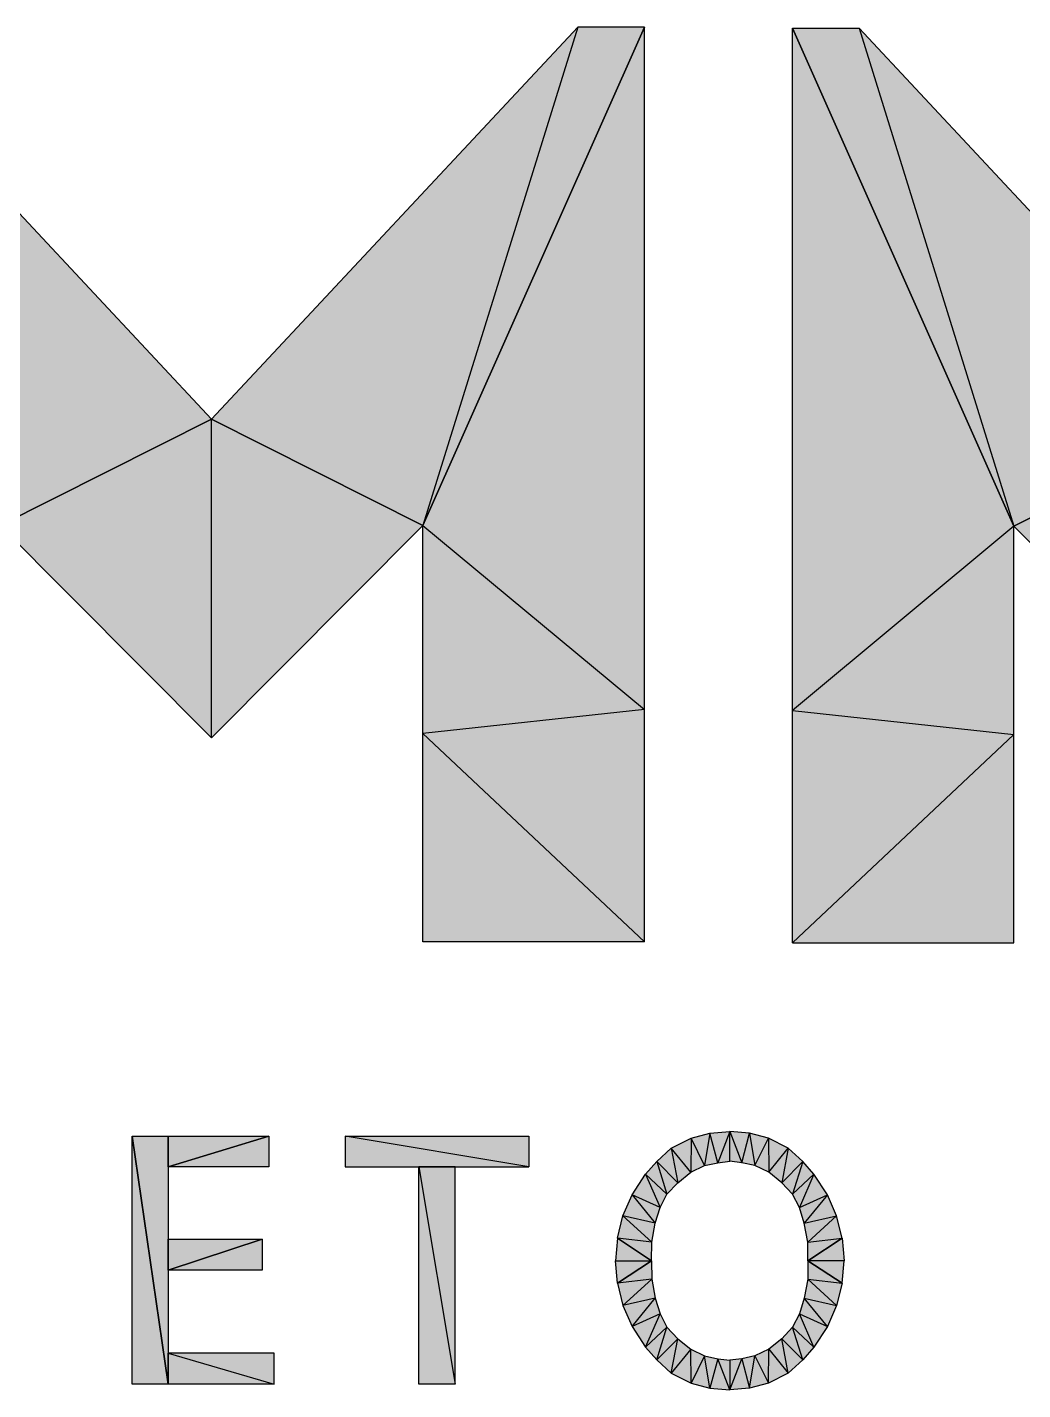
# Model space of a CAD drawing. Extents: x 0 to 119, y 0 to 84.
# Drawn here: x 113.43 to 114.524, y 10.733 to 12.231 of the extents above; entities that cross this region are included whole.
import ezdxf

# ---------------------------------------------------------------- set-up
doc = ezdxf.new("R2010")
doc.units = 0
doc.header["$MEASUREMENT"] = 0
doc.layers.add('35', color=255, linetype='CONTINUOUS')
doc.layers.add('48', color=7, linetype='CONTINUOUS')

msp = doc.modelspace()

# ---------------------------------------------------------------- linework, layer by layer
at = {"layer": '35', "color": 255, "linetype": 'Continuous'}
for points in [[(114.513836, 11.682347), (114.270514, 11.479788), (114.270514, 12.229886), (114.513836, 11.682347)], [(114.270514, 12.229886), (114.343621, 12.229886), (114.513836, 11.682347), (114.270514, 12.229886)], [(114.343621, 12.229886), (114.513836, 11.682347), (114.746131, 11.799129), (114.343621, 12.229886)], [(114.746131, 11.799129), (114.513836, 11.682347), (114.746131, 11.448685), (114.746131, 11.799129)], [(114.270514, 11.479788), (114.513836, 11.453494), (114.513836, 11.682347), (114.270514, 11.479788)], [(114.270514, 11.224642), (114.270514, 11.479788), (114.513836, 11.453494), (114.270514, 11.224642)], [(114.270514, 11.224642), (114.513836, 11.224642), (114.513836, 11.453494), (114.270514, 11.224642)], [(113.544731, 11.012044), (113.584506, 10.739511), (113.544731, 10.739511), (113.544731, 11.012044)], [(113.544731, 11.012044), (113.584506, 11.012044), (113.584506, 10.739511), (113.544731, 11.012044)], [(113.694993, 11.012044), (113.694993, 10.978161), (113.584506, 10.978161), (113.694993, 11.012044)], [(113.584506, 10.978161), (113.584506, 11.012044), (113.694993, 11.012044), (113.584506, 10.978161)], [(113.778962, 11.012044), (113.778962, 10.978161), (113.980784, 10.978161), (113.778962, 11.012044)], [(113.778962, 11.012044), (113.980784, 11.012044), (113.980784, 10.978161), (113.778962, 11.012044)], [(114.158677, 10.972435), (114.137177, 10.998625), (114.15907, 11.00967), (114.158677, 10.972435)], [(114.15907, 11.00967), (114.158677, 10.972435), (114.173818, 10.979803), (114.15907, 11.00967)], [(114.173818, 10.979803), (114.15907, 11.00967), (114.179724, 11.015367), (114.173818, 10.979803)], [(114.179724, 11.015367), (114.173818, 10.979803), (114.188312, 10.982798), (114.179724, 11.015367)], [(114.188312, 10.982798), (114.179724, 11.015367), (114.201546, 11.016956), (114.188312, 10.982798)], [(114.201546, 10.984562), (114.201546, 11.016956), (114.188312, 10.982798), (114.201546, 10.984562)], [(114.201546, 10.984562), (114.201546, 11.016956), (114.214781, 10.982798), (114.201546, 10.984562)], [(114.214781, 10.982798), (114.223369, 11.015367), (114.201546, 11.016956), (114.214781, 10.982798)], [(114.223369, 11.015367), (114.229275, 10.979803), (114.214781, 10.982798), (114.223369, 11.015367)], [(114.229275, 10.979803), (114.244023, 11.00967), (114.223369, 11.015367), (114.229275, 10.979803)], [(114.244023, 11.00967), (114.244416, 10.972435), (114.229275, 10.979803), (114.244023, 11.00967)], [(114.244416, 10.972435), (114.265916, 10.998625), (114.244023, 11.00967), (114.244416, 10.972435)], [(114.144338, 10.96083), (114.121309, 10.984012), (114.137177, 10.998625), (114.144338, 10.96083)], [(114.137177, 10.998625), (114.144338, 10.96083), (114.158677, 10.972435), (114.137177, 10.998625)], [(114.265916, 10.998625), (114.258755, 10.96083), (114.244416, 10.972435), (114.265916, 10.998625)], [(114.258755, 10.96083), (114.281784, 10.984012), (114.265916, 10.998625), (114.258755, 10.96083)], [(114.132567, 10.948053), (114.109151, 10.970288), (114.121309, 10.984012), (114.132567, 10.948053)], [(114.121309, 10.984012), (114.132567, 10.948053), (114.144338, 10.96083), (114.121309, 10.984012)], [(114.281784, 10.984012), (114.270526, 10.948053), (114.258755, 10.96083), (114.281784, 10.984012)], [(114.270526, 10.948053), (114.293942, 10.970288), (114.281784, 10.984012), (114.270526, 10.948053)], [(113.859985, 10.978161), (113.89976, 10.739511), (113.859985, 10.739511), (113.859985, 10.978161)], [(113.859985, 10.978161), (113.89976, 10.739511), (113.89976, 10.978161), (113.859985, 10.978161)], [(114.124996, 10.93353), (114.094237, 10.947516), (114.109151, 10.970288), (114.124996, 10.93353)], [(114.109151, 10.970288), (114.124996, 10.93353), (114.132567, 10.948053), (114.109151, 10.970288)], [(114.293942, 10.970288), (114.278097, 10.93353), (114.270526, 10.948053), (114.293942, 10.970288)], [(114.278097, 10.93353), (114.308856, 10.947516), (114.293942, 10.970288), (114.278097, 10.93353)], [(114.119661, 10.916239), (114.084231, 10.924401), (114.094237, 10.947516), (114.119661, 10.916239)], [(114.094237, 10.947516), (114.119661, 10.916239), (114.124996, 10.93353), (114.094237, 10.947516)], [(114.308856, 10.947516), (114.283432, 10.916239), (114.278097, 10.93353), (114.308856, 10.947516)], [(114.283432, 10.916239), (114.318862, 10.924401), (114.308856, 10.947516), (114.283432, 10.916239)], [(114.115882, 10.895542), (114.078106, 10.899696), (114.084231, 10.924401), (114.115882, 10.895542)], [(114.084231, 10.924401), (114.115882, 10.895542), (114.119661, 10.916239), (114.084231, 10.924401)], [(114.318862, 10.924401), (114.287211, 10.895542), (114.283432, 10.916239), (114.318862, 10.924401)], [(114.287211, 10.895542), (114.324987, 10.899696), (114.318862, 10.924401), (114.287211, 10.895542)], [(113.584506, 10.898611), (113.687627, 10.898611), (113.584506, 10.864729), (113.584506, 10.898611)], [(113.687627, 10.898611), (113.687627, 10.864729), (113.584506, 10.864729), (113.687627, 10.898611)], [(114.075863, 10.875092), (114.115669, 10.875092), (114.078106, 10.899696), (114.075863, 10.875092)], [(114.078106, 10.899696), (114.115669, 10.875092), (114.115882, 10.895542), (114.078106, 10.899696)], [(114.324987, 10.899696), (114.287424, 10.875092), (114.287211, 10.895542), (114.324987, 10.899696)], [(114.32723, 10.875092), (114.287424, 10.875092), (114.324987, 10.899696), (114.32723, 10.875092)], [(114.075863, 10.875092), (114.115669, 10.875092), (114.078106, 10.850487), (114.075863, 10.875092)], [(114.078106, 10.850487), (114.115669, 10.875092), (114.115882, 10.854642), (114.078106, 10.850487)], [(114.324987, 10.850487), (114.287424, 10.875092), (114.287211, 10.854642), (114.324987, 10.850487)], [(114.32723, 10.875092), (114.287424, 10.875092), (114.324987, 10.850487), (114.32723, 10.875092)], [(114.115882, 10.854642), (114.078106, 10.850487), (114.084231, 10.825782), (114.115882, 10.854642)], [(114.084231, 10.825782), (114.115882, 10.854642), (114.119661, 10.833945), (114.084231, 10.825782)], [(114.318862, 10.825782), (114.287211, 10.854642), (114.283432, 10.833945), (114.318862, 10.825782)], [(114.287211, 10.854642), (114.324987, 10.850487), (114.318862, 10.825782), (114.287211, 10.854642)], [(114.119661, 10.833945), (114.084231, 10.825782), (114.094237, 10.802668), (114.119661, 10.833945)], [(114.094237, 10.802668), (114.119661, 10.833945), (114.124996, 10.816654), (114.094237, 10.802668)], [(114.308856, 10.802668), (114.283432, 10.833945), (114.278097, 10.816654), (114.308856, 10.802668)], [(114.283432, 10.833945), (114.318862, 10.825782), (114.308856, 10.802668), (114.283432, 10.833945)], [(114.124996, 10.816654), (114.094237, 10.802668), (114.109151, 10.779895), (114.124996, 10.816654)], [(114.109151, 10.779895), (114.124996, 10.816654), (114.132567, 10.802131), (114.109151, 10.779895)], [(114.293942, 10.779895), (114.278097, 10.816654), (114.270526, 10.802131), (114.293942, 10.779895)], [(114.278097, 10.816654), (114.308856, 10.802668), (114.293942, 10.779895), (114.278097, 10.816654)], [(114.132567, 10.802131), (114.109151, 10.779895), (114.121309, 10.766171), (114.132567, 10.802131)], [(114.121309, 10.766171), (114.132567, 10.802131), (114.144338, 10.789353), (114.121309, 10.766171)], [(114.281784, 10.766171), (114.270526, 10.802131), (114.258755, 10.789353), (114.281784, 10.766171)], [(114.270526, 10.802131), (114.293942, 10.779895), (114.281784, 10.766171), (114.270526, 10.802131)], [(114.144338, 10.789353), (114.121309, 10.766171), (114.137177, 10.751559), (114.144338, 10.789353)], [(114.137177, 10.751559), (114.144338, 10.789353), (114.158677, 10.777748), (114.137177, 10.751559)], [(114.265916, 10.751559), (114.258755, 10.789353), (114.244416, 10.777748), (114.265916, 10.751559)], [(114.258755, 10.789353), (114.281784, 10.766171), (114.265916, 10.751559), (114.258755, 10.789353)], [(113.584506, 10.773394), (113.700885, 10.739511), (113.584506, 10.739511), (113.584506, 10.773394)], [(113.584506, 10.773394), (113.700885, 10.739511), (113.700885, 10.773394), (113.584506, 10.773394)], [(114.158677, 10.777748), (114.137177, 10.751559), (114.15907, 10.740514), (114.158677, 10.777748)], [(114.15907, 10.740514), (114.158677, 10.777748), (114.173818, 10.77038), (114.15907, 10.740514)], [(114.173818, 10.77038), (114.15907, 10.740514), (114.179724, 10.734816), (114.173818, 10.77038)], [(114.179724, 10.734816), (114.173818, 10.77038), (114.188312, 10.767386), (114.179724, 10.734816)], [(114.223369, 10.734816), (114.229275, 10.77038), (114.214781, 10.767386), (114.223369, 10.734816)], [(114.229275, 10.77038), (114.244023, 10.740514), (114.223369, 10.734816), (114.229275, 10.77038)], [(114.244023, 10.740514), (114.244416, 10.777748), (114.229275, 10.77038), (114.244023, 10.740514)], [(114.244416, 10.777748), (114.265916, 10.751559), (114.244023, 10.740514), (114.244416, 10.777748)], [(114.188312, 10.767386), (114.179724, 10.734816), (114.201546, 10.733227), (114.188312, 10.767386)], [(114.201546, 10.765621), (114.201546, 10.733227), (114.188312, 10.767386), (114.201546, 10.765621)], [(114.201546, 10.765621), (114.201546, 10.733227), (114.214781, 10.767386), (114.201546, 10.765621)], [(114.214781, 10.767386), (114.223369, 10.734816), (114.201546, 10.733227), (114.214781, 10.767386)]]:
    msp.add_lwpolyline(points, dxfattribs=at)
for points in [[(114.513836, 11.682347), (114.270514, 11.479788), (114.270514, 12.229886)], [(114.513836, 11.682347), (114.270514, 12.229886), (114.513836, 11.682347)], [(114.270514, 12.229886), (114.343621, 12.229886), (114.513836, 11.682347)], [(114.270514, 12.229886), (114.513836, 11.682347), (114.270514, 12.229886)], [(114.343621, 12.229886), (114.513836, 11.682347), (114.746131, 11.799129)], [(114.343621, 12.229886), (114.746131, 11.799129), (114.343621, 12.229886)], [(114.746131, 11.799129), (114.513836, 11.682347), (114.746131, 11.448685)], [(114.270514, 11.479788), (114.513836, 11.453494), (114.513836, 11.682347)], [(114.270514, 11.479788), (114.513836, 11.682347), (114.270514, 11.479788)], [(114.270514, 11.224642), (114.270514, 11.479788), (114.513836, 11.453494)], [(114.270514, 11.224642), (114.513836, 11.224642), (114.513836, 11.453494)], [(114.270514, 11.224642), (114.513836, 11.453494), (114.270514, 11.224642)], [(114.270514, 11.224642), (114.513836, 11.453494), (114.270514, 11.224642)], [(113.544731, 11.012044), (113.584506, 10.739511), (113.544731, 10.739511)], [(113.544731, 11.012044), (113.544731, 10.739511), (113.544731, 11.012044)], [(113.544731, 11.012044), (113.584506, 11.012044), (113.584506, 10.739511)], [(113.544731, 11.012044), (113.584506, 10.739511), (113.544731, 11.012044)], [(113.694993, 11.012044), (113.694993, 10.978161), (113.584506, 10.978161)], [(113.694993, 11.012044), (113.584506, 10.978161), (113.694993, 11.012044)], [(113.584506, 10.978161), (113.584506, 11.012044), (113.694993, 11.012044)], [(113.584506, 10.978161), (113.694993, 11.012044), (113.584506, 10.978161)], [(113.778962, 11.012044), (113.778962, 10.978161), (113.980784, 10.978161)], [(113.778962, 11.012044), (113.980784, 10.978161), (113.778962, 11.012044)], [(113.778962, 11.012044), (113.980784, 11.012044), (113.980784, 10.978161)], [(113.778962, 11.012044), (113.980784, 10.978161), (113.778962, 11.012044)], [(114.158677, 10.972435), (114.137177, 10.998625), (114.15907, 11.00967)], [(114.15907, 11.00967), (114.158677, 10.972435), (114.173818, 10.979803)], [(114.158677, 10.972435), (114.15907, 11.00967), (114.158677, 10.972435)], [(114.173818, 10.979803), (114.15907, 11.00967), (114.179724, 11.015367)], [(114.15907, 11.00967), (114.173818, 10.979803), (114.15907, 11.00967)], [(114.179724, 11.015367), (114.173818, 10.979803), (114.188312, 10.982798)], [(114.173818, 10.979803), (114.179724, 11.015367), (114.173818, 10.979803)], [(114.188312, 10.982798), (114.179724, 11.015367), (114.201546, 11.016956)], [(114.179724, 11.015367), (114.188312, 10.982798), (114.179724, 11.015367)], [(114.201546, 10.984562), (114.201546, 11.016956), (114.188312, 10.982798)], [(114.188312, 10.982798), (114.201546, 11.016956), (114.188312, 10.982798)], [(114.201546, 10.984562), (114.201546, 11.016956), (114.214781, 10.982798)], [(114.214781, 10.982798), (114.223369, 11.015367), (114.201546, 11.016956)], [(114.214781, 10.982798), (114.201546, 11.016956), (114.214781, 10.982798)], [(114.223369, 11.015367), (114.229275, 10.979803), (114.214781, 10.982798)], [(114.223369, 11.015367), (114.214781, 10.982798), (114.223369, 11.015367)], [(114.229275, 10.979803), (114.244023, 11.00967), (114.223369, 11.015367)], [(114.229275, 10.979803), (114.223369, 11.015367), (114.229275, 10.979803)], [(114.244023, 11.00967), (114.244416, 10.972435), (114.229275, 10.979803)], [(114.244023, 11.00967), (114.229275, 10.979803), (114.244023, 11.00967)], [(114.244416, 10.972435), (114.265916, 10.998625), (114.244023, 11.00967)], [(114.244416, 10.972435), (114.244023, 11.00967), (114.244416, 10.972435)], [(114.144338, 10.96083), (114.121309, 10.984012), (114.137177, 10.998625)], [(114.137177, 10.998625), (114.144338, 10.96083), (114.158677, 10.972435)], [(114.137177, 10.998625), (114.158677, 10.972435), (114.137177, 10.998625)], [(114.144338, 10.96083), (114.137177, 10.998625), (114.144338, 10.96083)], [(114.265916, 10.998625), (114.258755, 10.96083), (114.244416, 10.972435)], [(114.265916, 10.998625), (114.244416, 10.972435), (114.265916, 10.998625)], [(114.258755, 10.96083), (114.281784, 10.984012), (114.265916, 10.998625)], [(114.258755, 10.96083), (114.265916, 10.998625), (114.258755, 10.96083)], [(114.132567, 10.948053), (114.109151, 10.970288), (114.121309, 10.984012)], [(114.121309, 10.984012), (114.132567, 10.948053), (114.144338, 10.96083)], [(114.121309, 10.984012), (114.144338, 10.96083), (114.121309, 10.984012)], [(114.132567, 10.948053), (114.121309, 10.984012), (114.132567, 10.948053)], [(114.201546, 10.984562), (114.188312, 10.982798), (114.201546, 10.984562)], [(114.201546, 10.984562), (114.214781, 10.982798), (114.201546, 10.984562)], [(114.281784, 10.984012), (114.270526, 10.948053), (114.258755, 10.96083)], [(114.281784, 10.984012), (114.258755, 10.96083), (114.281784, 10.984012)], [(114.270526, 10.948053), (114.293942, 10.970288), (114.281784, 10.984012)], [(114.270526, 10.948053), (114.281784, 10.984012), (114.270526, 10.948053)], [(113.859985, 10.978161), (113.89976, 10.739511), (113.859985, 10.739511)], [(113.859985, 10.978161), (113.859985, 10.739511), (113.859985, 10.978161)], [(113.859985, 10.978161), (113.89976, 10.739511), (113.89976, 10.978161)], [(113.859985, 10.978161), (113.89976, 10.978161), (113.859985, 10.978161)], [(114.124996, 10.93353), (114.094237, 10.947516), (114.109151, 10.970288)], [(114.109151, 10.970288), (114.124996, 10.93353), (114.132567, 10.948053)], [(114.109151, 10.970288), (114.132567, 10.948053), (114.109151, 10.970288)], [(114.124996, 10.93353), (114.109151, 10.970288), (114.124996, 10.93353)], [(114.293942, 10.970288), (114.278097, 10.93353), (114.270526, 10.948053)], [(114.293942, 10.970288), (114.270526, 10.948053), (114.293942, 10.970288)], [(114.278097, 10.93353), (114.308856, 10.947516), (114.293942, 10.970288)], [(114.278097, 10.93353), (114.293942, 10.970288), (114.278097, 10.93353)], [(114.119661, 10.916239), (114.084231, 10.924401), (114.094237, 10.947516)], [(114.094237, 10.947516), (114.119661, 10.916239), (114.124996, 10.93353)], [(114.094237, 10.947516), (114.124996, 10.93353), (114.094237, 10.947516)], [(114.119661, 10.916239), (114.094237, 10.947516), (114.119661, 10.916239)], [(114.308856, 10.947516), (114.283432, 10.916239), (114.278097, 10.93353)], [(114.308856, 10.947516), (114.278097, 10.93353), (114.308856, 10.947516)], [(114.283432, 10.916239), (114.318862, 10.924401), (114.308856, 10.947516)], [(114.283432, 10.916239), (114.308856, 10.947516), (114.283432, 10.916239)], [(114.115882, 10.895542), (114.078106, 10.899696), (114.084231, 10.924401)], [(114.084231, 10.924401), (114.115882, 10.895542), (114.119661, 10.916239)], [(114.084231, 10.924401), (114.119661, 10.916239), (114.084231, 10.924401)], [(114.115882, 10.895542), (114.084231, 10.924401), (114.115882, 10.895542)], [(114.318862, 10.924401), (114.287211, 10.895542), (114.283432, 10.916239)], [(114.318862, 10.924401), (114.283432, 10.916239), (114.318862, 10.924401)], [(114.287211, 10.895542), (114.324987, 10.899696), (114.318862, 10.924401)], [(114.287211, 10.895542), (114.318862, 10.924401), (114.287211, 10.895542)], [(113.584506, 10.898611), (113.687627, 10.898611), (113.584506, 10.864729)], [(113.584506, 10.898611), (113.584506, 10.864729), (113.584506, 10.898611)], [(113.687627, 10.898611), (113.687627, 10.864729), (113.584506, 10.864729)], [(113.687627, 10.898611), (113.584506, 10.864729), (113.687627, 10.898611)], [(114.075863, 10.875092), (114.115669, 10.875092), (114.078106, 10.899696)], [(114.075863, 10.875092), (114.078106, 10.899696), (114.075863, 10.875092)], [(114.078106, 10.899696), (114.115669, 10.875092), (114.115882, 10.895542)], [(114.078106, 10.899696), (114.115882, 10.895542), (114.078106, 10.899696)], [(114.324987, 10.899696), (114.287424, 10.875092), (114.287211, 10.895542)], [(114.324987, 10.899696), (114.287211, 10.895542), (114.324987, 10.899696)], [(114.32723, 10.875092), (114.287424, 10.875092), (114.324987, 10.899696)], [(114.32723, 10.875092), (114.324987, 10.899696), (114.32723, 10.875092)], [(114.075863, 10.875092), (114.115669, 10.875092), (114.078106, 10.850487)], [(114.075863, 10.875092), (114.078106, 10.850487), (114.075863, 10.875092)], [(114.078106, 10.850487), (114.115669, 10.875092), (114.115882, 10.854642)], [(114.324987, 10.850487), (114.287424, 10.875092), (114.287211, 10.854642)], [(114.32723, 10.875092), (114.287424, 10.875092), (114.324987, 10.850487)], [(114.32723, 10.875092), (114.324987, 10.850487), (114.32723, 10.875092)], [(114.115882, 10.854642), (114.078106, 10.850487), (114.084231, 10.825782)], [(114.078106, 10.850487), (114.115882, 10.854642), (114.078106, 10.850487)], [(114.084231, 10.825782), (114.115882, 10.854642), (114.119661, 10.833945)], [(114.115882, 10.854642), (114.084231, 10.825782), (114.115882, 10.854642)], [(114.318862, 10.825782), (114.287211, 10.854642), (114.283432, 10.833945)], [(114.287211, 10.854642), (114.324987, 10.850487), (114.318862, 10.825782)], [(114.287211, 10.854642), (114.318862, 10.825782), (114.287211, 10.854642)], [(114.324987, 10.850487), (114.287211, 10.854642), (114.324987, 10.850487)], [(114.119661, 10.833945), (114.084231, 10.825782), (114.094237, 10.802668)], [(114.084231, 10.825782), (114.119661, 10.833945), (114.084231, 10.825782)], [(114.094237, 10.802668), (114.119661, 10.833945), (114.124996, 10.816654)], [(114.119661, 10.833945), (114.094237, 10.802668), (114.119661, 10.833945)], [(114.308856, 10.802668), (114.283432, 10.833945), (114.278097, 10.816654)], [(114.283432, 10.833945), (114.318862, 10.825782), (114.308856, 10.802668)], [(114.283432, 10.833945), (114.308856, 10.802668), (114.283432, 10.833945)], [(114.318862, 10.825782), (114.283432, 10.833945), (114.318862, 10.825782)], [(114.124996, 10.816654), (114.094237, 10.802668), (114.109151, 10.779895)], [(114.094237, 10.802668), (114.124996, 10.816654), (114.094237, 10.802668)], [(114.109151, 10.779895), (114.124996, 10.816654), (114.132567, 10.802131)], [(114.124996, 10.816654), (114.109151, 10.779895), (114.124996, 10.816654)], [(114.293942, 10.779895), (114.278097, 10.816654), (114.270526, 10.802131)], [(114.278097, 10.816654), (114.308856, 10.802668), (114.293942, 10.779895)], [(114.278097, 10.816654), (114.293942, 10.779895), (114.278097, 10.816654)], [(114.308856, 10.802668), (114.278097, 10.816654), (114.308856, 10.802668)], [(114.132567, 10.802131), (114.109151, 10.779895), (114.121309, 10.766171)], [(114.109151, 10.779895), (114.132567, 10.802131), (114.109151, 10.779895)], [(114.121309, 10.766171), (114.132567, 10.802131), (114.144338, 10.789353)], [(114.132567, 10.802131), (114.121309, 10.766171), (114.132567, 10.802131)], [(114.281784, 10.766171), (114.270526, 10.802131), (114.258755, 10.789353)], [(114.270526, 10.802131), (114.293942, 10.779895), (114.281784, 10.766171)], [(114.270526, 10.802131), (114.281784, 10.766171), (114.270526, 10.802131)], [(114.293942, 10.779895), (114.270526, 10.802131), (114.293942, 10.779895)], [(114.144338, 10.789353), (114.121309, 10.766171), (114.137177, 10.751559)], [(114.121309, 10.766171), (114.144338, 10.789353), (114.121309, 10.766171)], [(114.137177, 10.751559), (114.144338, 10.789353), (114.158677, 10.777748)], [(114.144338, 10.789353), (114.137177, 10.751559), (114.144338, 10.789353)], [(114.265916, 10.751559), (114.258755, 10.789353), (114.244416, 10.777748)], [(114.258755, 10.789353), (114.281784, 10.766171), (114.265916, 10.751559)], [(114.258755, 10.789353), (114.265916, 10.751559), (114.258755, 10.789353)], [(114.281784, 10.766171), (114.258755, 10.789353), (114.281784, 10.766171)], [(113.584506, 10.773394), (113.700885, 10.739511), (113.584506, 10.739511)], [(113.584506, 10.773394), (113.584506, 10.739511), (113.584506, 10.773394)], [(113.584506, 10.773394), (113.700885, 10.739511), (113.700885, 10.773394)], [(113.584506, 10.773394), (113.700885, 10.773394), (113.584506, 10.773394)], [(114.158677, 10.777748), (114.137177, 10.751559), (114.15907, 10.740514)], [(114.137177, 10.751559), (114.158677, 10.777748), (114.137177, 10.751559)], [(114.15907, 10.740514), (114.158677, 10.777748), (114.173818, 10.77038)], [(114.158677, 10.777748), (114.15907, 10.740514), (114.158677, 10.777748)], [(114.173818, 10.77038), (114.15907, 10.740514), (114.179724, 10.734816)], [(114.15907, 10.740514), (114.173818, 10.77038), (114.15907, 10.740514)], [(114.179724, 10.734816), (114.173818, 10.77038), (114.188312, 10.767386)], [(114.173818, 10.77038), (114.179724, 10.734816), (114.173818, 10.77038)], [(114.223369, 10.734816), (114.229275, 10.77038), (114.214781, 10.767386)], [(114.229275, 10.77038), (114.244023, 10.740514), (114.223369, 10.734816)], [(114.229275, 10.77038), (114.223369, 10.734816), (114.229275, 10.77038)], [(114.244023, 10.740514), (114.244416, 10.777748), (114.229275, 10.77038)], [(114.244023, 10.740514), (114.229275, 10.77038), (114.244023, 10.740514)], [(114.244416, 10.777748), (114.265916, 10.751559), (114.244023, 10.740514)], [(114.244416, 10.777748), (114.244023, 10.740514), (114.244416, 10.777748)], [(114.265916, 10.751559), (114.244416, 10.777748), (114.265916, 10.751559)], [(114.188312, 10.767386), (114.179724, 10.734816), (114.201546, 10.733227)], [(114.179724, 10.734816), (114.188312, 10.767386), (114.179724, 10.734816)], [(114.201546, 10.765621), (114.201546, 10.733227), (114.188312, 10.767386)], [(114.201546, 10.765621), (114.188312, 10.767386), (114.201546, 10.765621)], [(114.188312, 10.767386), (114.201546, 10.733227), (114.188312, 10.767386)], [(114.201546, 10.765621), (114.201546, 10.733227), (114.214781, 10.767386)], [(114.201546, 10.765621), (114.214781, 10.767386), (114.201546, 10.765621)], [(114.214781, 10.767386), (114.223369, 10.734816), (114.201546, 10.733227)], [(114.214781, 10.767386), (114.201546, 10.733227), (114.214781, 10.767386)], [(114.223369, 10.734816), (114.214781, 10.767386), (114.223369, 10.734816)]]:
    msp.add_solid(points, dxfattribs=at)
at = {"layer": '48', "linetype": 'Continuous'}
for points in [[(113.229615, 12.230936), (113.39983, 11.683396), (113.632125, 11.800179), (113.229615, 12.230936)], [(114.034635, 12.230936), (113.86442, 11.683396), (113.632125, 11.800179), (114.034635, 12.230936)], [(113.86442, 11.683396), (114.107742, 11.480838), (114.107742, 12.230936), (113.86442, 11.683396)], [(114.107742, 12.230936), (114.034635, 12.230936), (113.86442, 11.683396), (114.107742, 12.230936)], [(113.632125, 11.800179), (113.39983, 11.683396), (113.632125, 11.449735), (113.632125, 11.800179)], [(113.632125, 11.800179), (113.86442, 11.683396), (113.632125, 11.449735), (113.632125, 11.800179)], [(114.107742, 11.480838), (113.86442, 11.454544), (113.86442, 11.683396), (114.107742, 11.480838)], [(114.107742, 11.225691), (114.107742, 11.480838), (113.86442, 11.454544), (114.107742, 11.225691)], [(114.107742, 11.225691), (113.86442, 11.225691), (113.86442, 11.454544), (114.107742, 11.225691)]]:
    msp.add_lwpolyline(points, dxfattribs=at)
for points in [[(113.229615, 12.230936), (113.39983, 11.683396), (113.632125, 11.800179)], [(113.229615, 12.230936), (113.632125, 11.800179), (113.229615, 12.230936)], [(114.034635, 12.230936), (113.86442, 11.683396), (113.632125, 11.800179)], [(114.034635, 12.230936), (113.632125, 11.800179), (114.034635, 12.230936)], [(113.86442, 11.683396), (114.107742, 11.480838), (114.107742, 12.230936)], [(113.86442, 11.683396), (114.107742, 12.230936), (113.86442, 11.683396)], [(114.107742, 12.230936), (114.034635, 12.230936), (113.86442, 11.683396)], [(114.107742, 12.230936), (113.86442, 11.683396), (114.107742, 12.230936)], [(113.632125, 11.800179), (113.39983, 11.683396), (113.632125, 11.449735)], [(113.632125, 11.800179), (113.632125, 11.449735), (113.632125, 11.800179)], [(113.632125, 11.800179), (113.86442, 11.683396), (113.632125, 11.449735)], [(113.632125, 11.800179), (113.632125, 11.449735), (113.632125, 11.800179)], [(114.107742, 11.480838), (113.86442, 11.454544), (113.86442, 11.683396)], [(114.107742, 11.480838), (113.86442, 11.683396), (114.107742, 11.480838)], [(114.107742, 11.225691), (114.107742, 11.480838), (113.86442, 11.454544)], [(114.107742, 11.225691), (113.86442, 11.225691), (113.86442, 11.454544)], [(114.107742, 11.225691), (113.86442, 11.454544), (114.107742, 11.225691)], [(114.107742, 11.225691), (113.86442, 11.454544), (114.107742, 11.225691)]]:
    msp.add_solid(points, dxfattribs=at)

doc.saveas('drawing.dxf')
